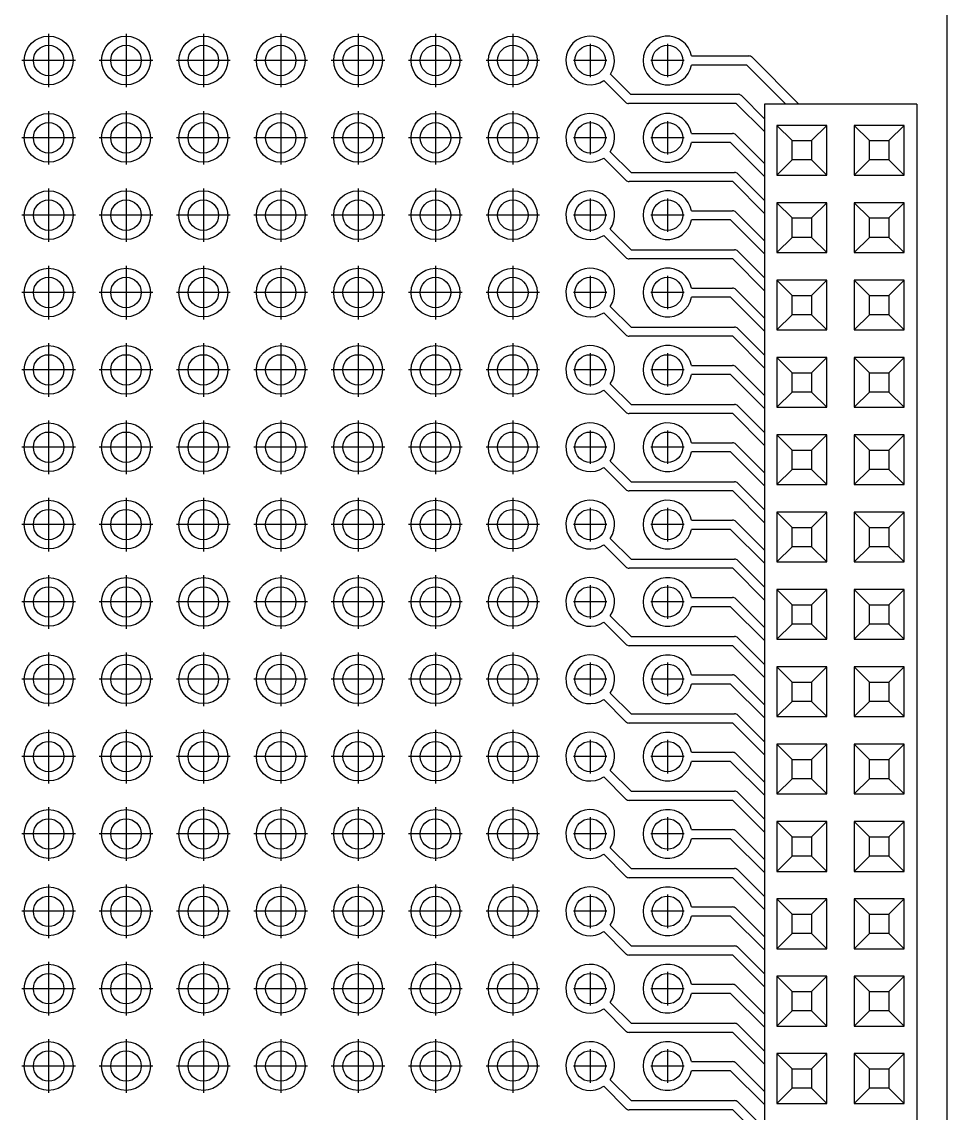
# Model space of a CAD drawing. Header units: millimetres. Extents: x -1068 to -853, y -1009 to -817.
# Drawn here: x -1000.88 to -970.5, y -925.07 to -889.23 of the extents above; entities that cross this region are included whole.
import ezdxf

# ---------------------------------------------------------------- set-up
doc = ezdxf.new("R2010")
doc.units = ezdxf.units.MM
doc.linetypes.add('DOT_CENTER', pattern=[14, 12, -1, 0, -1])
doc.layers.add('1', color=7, linetype='Continuous')

# ---------------------------------------------------------------- blocks, each defined once
blk = doc.blocks.new('PSTD_0_65X0_65_40-2_54__55', base_point=(-976.5, -943.235))
at = {"color": 7, "linetype": 'Continuous'}
for p, q in [((-971.5, -891.935), (-976.5, -891.935)), ((-976.5, -891.935), (-976.5, -943.235)), ((-971.5, -891.935), (-971.5, -943.235)), ((-976.087, -892.637), (-976.087, -894.272)), ((-975.587, -893.137), (-976.087, -892.637)), ((-974.452, -892.637), (-976.087, -892.637)), ((-974.452, -892.637), (-974.952, -893.137)), ((-974.452, -894.272), (-974.452, -892.637)), ((-973.548, -892.637), (-973.548, -894.272)), ((-971.913, -892.637), (-973.548, -892.637)), ((-973.048, -893.137), (-973.548, -892.637)), ((-971.913, -892.637), (-972.413, -893.137)), ((-971.913, -894.272), (-971.913, -892.637)), ((-975.587, -893.772), (-975.587, -893.137)), ((-975.587, -893.137), (-974.952, -893.137)), ((-974.952, -893.137), (-974.952, -893.772)), ((-973.048, -893.137), (-972.413, -893.137)), ((-973.048, -893.772), (-973.048, -893.137)), ((-972.413, -893.137), (-972.413, -893.772)), ((-976.087, -894.272), (-975.587, -893.772)), ((-974.952, -893.772), (-975.587, -893.772)), ((-974.452, -894.272), (-974.952, -893.772)), ((-973.548, -894.272), (-973.048, -893.772)), ((-972.413, -893.772), (-973.048, -893.772)), ((-971.913, -894.272), (-972.413, -893.772)), ((-976.087, -894.272), (-974.452, -894.272)), ((-973.548, -894.272), (-971.913, -894.272)), ((-975.587, -895.677), (-976.087, -895.177)), ((-974.452, -895.177), (-976.087, -895.177)), ((-976.087, -895.177), (-976.087, -896.812)), ((-974.452, -895.177), (-974.952, -895.677)), ((-974.452, -896.812), (-974.452, -895.177)), ((-971.913, -895.177), (-973.548, -895.177)), ((-973.548, -895.177), (-973.548, -896.812)), ((-973.048, -895.677), (-973.548, -895.177)), ((-971.913, -895.177), (-972.413, -895.677)), ((-971.913, -896.812), (-971.913, -895.177)), ((-975.587, -896.312), (-975.587, -895.677)), ((-975.587, -895.677), (-974.952, -895.677)), ((-974.952, -895.677), (-974.952, -896.312)), ((-973.048, -896.312), (-973.048, -895.677)), ((-973.048, -895.677), (-972.413, -895.677)), ((-972.413, -895.677), (-972.413, -896.312)), ((-976.087, -896.812), (-975.587, -896.312)), ((-974.952, -896.312), (-975.587, -896.312)), ((-974.452, -896.812), (-974.952, -896.312)), ((-973.548, -896.812), (-973.048, -896.312)), ((-972.413, -896.312), (-973.048, -896.312)), ((-971.913, -896.812), (-972.413, -896.312)), ((-976.087, -896.812), (-974.452, -896.812)), ((-973.548, -896.812), (-971.913, -896.812)), ((-976.087, -897.717), (-976.087, -899.352)), ((-975.587, -898.217), (-976.087, -897.717)), ((-974.452, -897.717), (-976.087, -897.717)), ((-974.452, -897.717), (-974.952, -898.217)), ((-974.452, -899.352), (-974.452, -897.717)), ((-971.913, -897.717), (-973.548, -897.717)), ((-973.548, -897.717), (-973.548, -899.352)), ((-973.048, -898.217), (-973.548, -897.717)), ((-971.913, -897.717), (-972.413, -898.217)), ((-971.913, -899.352), (-971.913, -897.717)), ((-975.587, -898.852), (-975.587, -898.217)), ((-975.587, -898.217), (-974.952, -898.217)), ((-974.952, -898.217), (-974.952, -898.852)), ((-973.048, -898.852), (-973.048, -898.217)), ((-973.048, -898.217), (-972.413, -898.217)), ((-972.413, -898.217), (-972.413, -898.852)), ((-976.087, -899.352), (-975.587, -898.852)), ((-974.952, -898.852), (-975.587, -898.852)), ((-974.452, -899.352), (-974.952, -898.852)), ((-973.548, -899.352), (-973.048, -898.852)), ((-972.413, -898.852), (-973.048, -898.852)), ((-971.913, -899.352), (-972.413, -898.852)), ((-976.087, -899.352), (-974.452, -899.352)), ((-973.548, -899.352), (-971.913, -899.352)), ((-974.452, -900.257), (-976.087, -900.257)), ((-975.587, -900.757), (-976.087, -900.257)), ((-976.087, -900.257), (-976.087, -901.892)), ((-974.452, -900.257), (-974.952, -900.757)), ((-974.452, -901.892), (-974.452, -900.257)), ((-971.913, -900.257), (-973.548, -900.257)), ((-973.548, -900.257), (-973.548, -901.892)), ((-973.048, -900.757), (-973.548, -900.257)), ((-971.913, -900.257), (-972.413, -900.757)), ((-971.913, -901.892), (-971.913, -900.257)), ((-975.587, -901.392), (-975.587, -900.757)), ((-975.587, -900.757), (-974.952, -900.757)), ((-974.952, -900.757), (-974.952, -901.392)), ((-973.048, -901.392), (-973.048, -900.757)), ((-973.048, -900.757), (-972.413, -900.757)), ((-972.413, -900.757), (-972.413, -901.392)), ((-976.087, -901.892), (-975.587, -901.392)), ((-974.952, -901.392), (-975.587, -901.392)), ((-974.452, -901.892), (-974.952, -901.392)), ((-973.548, -901.892), (-973.048, -901.392)), ((-972.413, -901.392), (-973.048, -901.392)), ((-971.913, -901.892), (-972.413, -901.392)), ((-976.087, -901.892), (-974.452, -901.892)), ((-973.548, -901.892), (-971.913, -901.892)), ((-974.452, -902.797), (-976.087, -902.797)), ((-975.587, -903.297), (-976.087, -902.797)), ((-976.087, -902.797), (-976.087, -904.432)), ((-974.452, -902.797), (-974.952, -903.297)), ((-974.452, -904.432), (-974.452, -902.797)), ((-971.913, -902.797), (-973.548, -902.797)), ((-973.548, -902.797), (-973.548, -904.432)), ((-973.048, -903.297), (-973.548, -902.797)), ((-971.913, -902.797), (-972.413, -903.297)), ((-971.913, -904.432), (-971.913, -902.797)), ((-975.587, -903.932), (-975.587, -903.297)), ((-975.587, -903.297), (-974.952, -903.297)), ((-974.952, -903.297), (-974.952, -903.932)), ((-973.048, -903.932), (-973.048, -903.297)), ((-973.048, -903.297), (-972.413, -903.297)), ((-972.413, -903.297), (-972.413, -903.932)), ((-976.087, -904.432), (-975.587, -903.932)), ((-974.952, -903.932), (-975.587, -903.932)), ((-974.452, -904.432), (-974.952, -903.932)), ((-973.548, -904.432), (-973.048, -903.932)), ((-972.413, -903.932), (-973.048, -903.932)), ((-971.913, -904.432), (-972.413, -903.932)), ((-976.087, -904.432), (-974.452, -904.432)), ((-973.548, -904.432), (-971.913, -904.432)), ((-974.452, -905.337), (-976.087, -905.337)), ((-975.587, -905.837), (-976.087, -905.337)), ((-976.087, -905.337), (-976.087, -906.972)), ((-974.452, -905.337), (-974.952, -905.837)), ((-974.452, -906.972), (-974.452, -905.337)), ((-971.913, -905.337), (-973.548, -905.337)), ((-973.548, -905.337), (-973.548, -906.972)), ((-973.048, -905.837), (-973.548, -905.337)), ((-971.913, -905.337), (-972.413, -905.837)), ((-971.913, -906.972), (-971.913, -905.337)), ((-975.587, -905.837), (-974.952, -905.837)), ((-975.587, -906.472), (-975.587, -905.837)), ((-974.952, -905.837), (-974.952, -906.472)), ((-973.048, -905.837), (-972.413, -905.837)), ((-973.048, -906.472), (-973.048, -905.837)), ((-972.413, -905.837), (-972.413, -906.472)), ((-976.087, -906.972), (-975.587, -906.472)), ((-974.952, -906.472), (-975.587, -906.472)), ((-974.452, -906.972), (-974.952, -906.472)), ((-973.548, -906.972), (-973.048, -906.472)), ((-972.413, -906.472), (-973.048, -906.472)), ((-971.913, -906.972), (-972.413, -906.472)), ((-976.087, -906.972), (-974.452, -906.972)), ((-973.548, -906.972), (-971.913, -906.972)), ((-976.087, -907.877), (-976.087, -909.512)), ((-975.587, -908.377), (-976.087, -907.877)), ((-974.452, -907.877), (-976.087, -907.877)), ((-974.452, -907.877), (-974.952, -908.377)), ((-974.452, -909.512), (-974.452, -907.877)), ((-971.913, -907.877), (-973.548, -907.877)), ((-973.548, -907.877), (-973.548, -909.512)), ((-973.048, -908.377), (-973.548, -907.877)), ((-971.913, -907.877), (-972.413, -908.377)), ((-971.913, -909.512), (-971.913, -907.877)), ((-975.587, -908.377), (-974.952, -908.377)), ((-975.587, -909.012), (-975.587, -908.377)), ((-974.952, -908.377), (-974.952, -909.012)), ((-973.048, -908.377), (-972.413, -908.377)), ((-973.048, -909.012), (-973.048, -908.377)), ((-972.413, -908.377), (-972.413, -909.012)), ((-976.087, -909.512), (-975.587, -909.012)), ((-974.952, -909.012), (-975.587, -909.012)), ((-974.452, -909.512), (-974.952, -909.012)), ((-973.548, -909.512), (-973.048, -909.012)), ((-972.413, -909.012), (-973.048, -909.012)), ((-971.913, -909.512), (-972.413, -909.012)), ((-976.087, -909.512), (-974.452, -909.512)), ((-973.548, -909.512), (-971.913, -909.512)), ((-976.087, -910.417), (-976.087, -912.052)), ((-975.587, -910.917), (-976.087, -910.417)), ((-974.452, -910.417), (-976.087, -910.417)), ((-974.452, -910.417), (-974.952, -910.917)), ((-974.452, -912.052), (-974.452, -910.417)), ((-971.913, -910.417), (-973.548, -910.417)), ((-973.548, -910.417), (-973.548, -912.052)), ((-973.048, -910.917), (-973.548, -910.417)), ((-971.913, -910.417), (-972.413, -910.917)), ((-971.913, -912.052), (-971.913, -910.417)), ((-975.587, -910.917), (-974.952, -910.917)), ((-975.587, -911.552), (-975.587, -910.917)), ((-974.952, -910.917), (-974.952, -911.552)), ((-973.048, -910.917), (-972.413, -910.917)), ((-973.048, -911.552), (-973.048, -910.917)), ((-972.413, -910.917), (-972.413, -911.552)), ((-976.087, -912.052), (-975.587, -911.552)), ((-974.952, -911.552), (-975.587, -911.552)), ((-974.452, -912.052), (-974.952, -911.552)), ((-973.548, -912.052), (-973.048, -911.552)), ((-972.413, -911.552), (-973.048, -911.552)), ((-971.913, -912.052), (-972.413, -911.552)), ((-976.087, -912.052), (-974.452, -912.052)), ((-973.548, -912.052), (-971.913, -912.052)), ((-976.087, -912.957), (-976.087, -914.592)), ((-975.587, -913.457), (-976.087, -912.957)), ((-974.452, -912.957), (-976.087, -912.957)), ((-974.452, -912.957), (-974.952, -913.457)), ((-974.452, -914.592), (-974.452, -912.957)), ((-971.913, -912.957), (-973.548, -912.957)), ((-973.548, -912.957), (-973.548, -914.592)), ((-973.048, -913.457), (-973.548, -912.957)), ((-971.913, -912.957), (-972.413, -913.457)), ((-971.913, -914.592), (-971.913, -912.957)), ((-975.587, -914.092), (-975.587, -913.457)), ((-975.587, -913.457), (-974.952, -913.457)), ((-974.952, -913.457), (-974.952, -914.092)), ((-973.048, -914.092), (-973.048, -913.457)), ((-973.048, -913.457), (-972.413, -913.457)), ((-972.413, -913.457), (-972.413, -914.092)), ((-976.087, -914.592), (-975.587, -914.092)), ((-974.952, -914.092), (-975.587, -914.092)), ((-974.452, -914.592), (-974.952, -914.092)), ((-973.548, -914.592), (-973.048, -914.092)), ((-972.413, -914.092), (-973.048, -914.092)), ((-971.913, -914.592), (-972.413, -914.092)), ((-976.087, -914.592), (-974.452, -914.592)), ((-973.548, -914.592), (-971.913, -914.592)), ((-975.587, -915.997), (-976.087, -915.497)), ((-976.087, -915.497), (-976.087, -917.132)), ((-974.452, -915.497), (-976.087, -915.497)), ((-974.452, -915.497), (-974.952, -915.997)), ((-974.452, -917.132), (-974.452, -915.497)), ((-971.913, -915.497), (-973.548, -915.497)), ((-973.548, -915.497), (-973.548, -917.132)), ((-973.048, -915.997), (-973.548, -915.497)), ((-971.913, -915.497), (-972.413, -915.997)), ((-971.913, -917.132), (-971.913, -915.497)), ((-975.587, -916.632), (-975.587, -915.997)), ((-975.587, -915.997), (-974.952, -915.997)), ((-974.952, -915.997), (-974.952, -916.632)), ((-973.048, -916.632), (-973.048, -915.997)), ((-973.048, -915.997), (-972.413, -915.997)), ((-972.413, -915.997), (-972.413, -916.632)), ((-976.087, -917.132), (-975.587, -916.632)), ((-974.952, -916.632), (-975.587, -916.632)), ((-974.452, -917.132), (-974.952, -916.632)), ((-973.548, -917.132), (-973.048, -916.632)), ((-972.413, -916.632), (-973.048, -916.632)), ((-971.913, -917.132), (-972.413, -916.632)), ((-976.087, -917.132), (-974.452, -917.132)), ((-973.548, -917.132), (-971.913, -917.132)), ((-974.452, -918.037), (-976.087, -918.037)), ((-975.587, -918.537), (-976.087, -918.037)), ((-976.087, -918.037), (-976.087, -919.672)), ((-974.452, -918.037), (-974.952, -918.537)), ((-974.452, -919.672), (-974.452, -918.037)), ((-971.913, -918.037), (-973.548, -918.037)), ((-973.548, -918.037), (-973.548, -919.672)), ((-973.048, -918.537), (-973.548, -918.037)), ((-971.913, -918.037), (-972.413, -918.537)), ((-971.913, -919.672), (-971.913, -918.037)), ((-975.587, -919.172), (-975.587, -918.537)), ((-975.587, -918.537), (-974.952, -918.537)), ((-974.952, -918.537), (-974.952, -919.172)), ((-973.048, -919.172), (-973.048, -918.537)), ((-973.048, -918.537), (-972.413, -918.537)), ((-972.413, -918.537), (-972.413, -919.172)), ((-976.087, -919.672), (-975.587, -919.172)), ((-974.952, -919.172), (-975.587, -919.172)), ((-974.452, -919.672), (-974.952, -919.172)), ((-973.548, -919.672), (-973.048, -919.172)), ((-972.413, -919.172), (-973.048, -919.172)), ((-971.913, -919.672), (-972.413, -919.172)), ((-976.087, -919.672), (-974.452, -919.672)), ((-973.548, -919.672), (-971.913, -919.672)), ((-976.087, -920.577), (-976.087, -922.212)), ((-974.452, -920.577), (-976.087, -920.577)), ((-975.587, -921.077), (-976.087, -920.577)), ((-974.452, -920.577), (-974.952, -921.077)), ((-974.452, -922.212), (-974.452, -920.577)), ((-971.913, -920.577), (-973.548, -920.577)), ((-973.548, -920.577), (-973.548, -922.212)), ((-973.048, -921.077), (-973.548, -920.577)), ((-971.913, -920.577), (-972.413, -921.077)), ((-971.913, -922.212), (-971.913, -920.577)), ((-975.587, -921.712), (-975.587, -921.077)), ((-975.587, -921.077), (-974.952, -921.077)), ((-974.952, -921.077), (-974.952, -921.712)), ((-973.048, -921.712), (-973.048, -921.077)), ((-973.048, -921.077), (-972.413, -921.077)), ((-972.413, -921.077), (-972.413, -921.712)), ((-976.087, -922.212), (-975.587, -921.712)), ((-974.952, -921.712), (-975.587, -921.712)), ((-974.452, -922.212), (-974.952, -921.712)), ((-973.548, -922.212), (-973.048, -921.712)), ((-972.413, -921.712), (-973.048, -921.712)), ((-971.913, -922.212), (-972.413, -921.712)), ((-976.087, -922.212), (-974.452, -922.212)), ((-973.548, -922.212), (-971.913, -922.212)), ((-975.587, -923.617), (-976.087, -923.117)), ((-976.087, -923.117), (-976.087, -924.752)), ((-974.452, -923.117), (-976.087, -923.117)), ((-974.452, -923.117), (-974.952, -923.617)), ((-974.452, -924.752), (-974.452, -923.117)), ((-973.548, -923.117), (-973.548, -924.752)), ((-973.048, -923.617), (-973.548, -923.117)), ((-971.913, -923.117), (-973.548, -923.117)), ((-971.913, -923.117), (-972.413, -923.617)), ((-971.913, -924.752), (-971.913, -923.117)), ((-975.587, -923.617), (-974.952, -923.617)), ((-975.587, -924.252), (-975.587, -923.617)), ((-974.952, -923.617), (-974.952, -924.252)), ((-973.048, -924.252), (-973.048, -923.617)), ((-973.048, -923.617), (-972.413, -923.617)), ((-972.413, -923.617), (-972.413, -924.252)), ((-976.087, -924.752), (-975.587, -924.252)), ((-974.952, -924.252), (-975.587, -924.252)), ((-974.452, -924.752), (-974.952, -924.252)), ((-973.548, -924.752), (-973.048, -924.252)), ((-972.413, -924.252), (-973.048, -924.252)), ((-971.913, -924.752), (-972.413, -924.252)), ((-976.087, -924.752), (-974.452, -924.752)), ((-973.548, -924.752), (-971.913, -924.752))]:
    blk.add_line(p, q, dxfattribs=at)
blk = doc.blocks.new('RPI_BC_INT_PCB_00910062__56', base_point=(-1029.5, -950.085))
at = {"color": 7, "linetype": 'Continuous'}
for p, q in [((-970.5, -950.085), (-970.5, -865.085)), ((-978.894, -890.355), (-977.012, -890.355)), ((-976.906, -890.399), (-975.37, -891.935)), ((-977.074, -890.655), (-978.894, -890.655)), ((-975.794, -891.935), (-977.074, -890.655)), ((-981.066, -891.871), (-981.77, -891.167)), ((-981.558, -890.955), (-980.898, -891.615)), ((-980.898, -891.615), (-977.363, -891.615)), ((-977.425, -891.915), (-980.96, -891.915)), ((-976.5, -892.84), (-977.425, -891.915)), ((-977.257, -891.659), (-976.5, -892.416)), ((-978.893, -892.901), (-977.547, -892.901)), ((-977.441, -892.945), (-976.5, -893.886)), ((-977.609, -893.201), (-978.895, -893.201)), ((-976.5, -894.311), (-977.609, -893.201)), ((-981.048, -894.437), (-981.776, -893.71)), ((-981.562, -893.5), (-980.88, -894.181)), ((-977.542, -894.481), (-980.942, -894.481)), ((-980.88, -894.181), (-977.48, -894.181)), ((-976.5, -895.524), (-977.542, -894.481)), ((-977.374, -894.225), (-976.5, -895.099)), ((-978.893, -895.441), (-977.547, -895.441)), ((-977.441, -895.485), (-976.5, -896.426)), ((-977.609, -895.741), (-978.895, -895.741)), ((-976.5, -896.851), (-977.609, -895.741)), ((-981.048, -896.977), (-981.776, -896.25)), ((-981.562, -896.04), (-980.88, -896.721)), ((-977.542, -897.021), (-980.942, -897.021)), ((-980.88, -896.721), (-977.48, -896.721)), ((-976.5, -898.064), (-977.542, -897.021)), ((-977.374, -896.765), (-976.5, -897.639)), ((-978.893, -897.981), (-977.547, -897.981)), ((-977.441, -898.025), (-976.5, -898.966)), ((-977.609, -898.281), (-978.895, -898.281)), ((-976.5, -899.391), (-977.609, -898.281)), ((-981.048, -899.517), (-981.776, -898.79)), ((-981.562, -898.58), (-980.88, -899.261)), ((-980.88, -899.261), (-977.48, -899.261)), ((-977.374, -899.305), (-976.5, -900.179)), ((-977.542, -899.561), (-980.942, -899.561)), ((-976.5, -900.604), (-977.542, -899.561)), ((-978.893, -900.521), (-977.547, -900.521)), ((-977.441, -900.565), (-976.5, -901.506)), ((-977.609, -900.821), (-978.895, -900.821)), ((-976.5, -901.931), (-977.609, -900.821)), ((-981.048, -902.057), (-981.776, -901.33)), ((-981.562, -901.12), (-980.88, -901.801)), ((-980.88, -901.801), (-977.48, -901.801)), ((-977.374, -901.845), (-976.5, -902.719)), ((-977.542, -902.101), (-980.942, -902.101)), ((-976.5, -903.144), (-977.542, -902.101)), ((-978.893, -903.061), (-977.547, -903.061)), ((-977.441, -903.105), (-976.5, -904.046)), ((-977.609, -903.361), (-978.895, -903.361)), ((-976.5, -904.471), (-977.609, -903.361)), ((-981.562, -903.66), (-980.88, -904.341)), ((-981.048, -904.597), (-981.776, -903.87)), ((-980.88, -904.341), (-977.48, -904.341)), ((-977.374, -904.385), (-976.5, -905.259)), ((-977.542, -904.641), (-980.942, -904.641)), ((-976.5, -905.684), (-977.542, -904.641)), ((-978.893, -905.601), (-977.547, -905.601)), ((-977.609, -905.901), (-978.895, -905.901)), ((-976.5, -907.011), (-977.609, -905.901)), ((-977.441, -905.645), (-976.5, -906.586)), ((-981.562, -906.2), (-980.88, -906.881)), ((-981.048, -907.137), (-981.776, -906.41)), ((-980.88, -906.881), (-977.48, -906.881)), ((-977.374, -906.925), (-976.5, -907.799)), ((-977.542, -907.181), (-980.942, -907.181)), ((-976.5, -908.224), (-977.542, -907.181)), ((-977.609, -908.441), (-978.895, -908.441)), ((-978.893, -908.141), (-977.547, -908.141)), ((-976.5, -909.551), (-977.609, -908.441)), ((-977.441, -908.185), (-976.5, -909.126)), ((-981.562, -908.74), (-980.88, -909.421)), ((-981.048, -909.677), (-981.776, -908.95)), ((-980.88, -909.421), (-977.48, -909.421)), ((-977.374, -909.465), (-976.5, -910.339)), ((-977.542, -909.721), (-980.942, -909.721)), ((-976.5, -910.764), (-977.542, -909.721)), ((-977.609, -910.981), (-978.895, -910.981)), ((-978.893, -910.681), (-977.547, -910.681)), ((-976.5, -912.091), (-977.609, -910.981)), ((-977.441, -910.725), (-976.5, -911.666)), ((-981.562, -911.28), (-980.88, -911.961)), ((-981.048, -912.217), (-981.776, -911.49)), ((-980.88, -911.961), (-977.48, -911.961)), ((-977.374, -912.005), (-976.5, -912.879)), ((-977.542, -912.261), (-980.942, -912.261)), ((-976.5, -913.304), (-977.542, -912.261)), ((-978.893, -913.221), (-977.547, -913.221)), ((-977.441, -913.265), (-976.5, -914.206)), ((-981.562, -913.82), (-980.88, -914.501)), ((-977.609, -913.521), (-978.895, -913.521)), ((-976.5, -914.631), (-977.609, -913.521)), ((-981.048, -914.757), (-981.776, -914.03)), ((-980.88, -914.501), (-977.48, -914.501)), ((-977.374, -914.545), (-976.5, -915.419)), ((-977.542, -914.801), (-980.942, -914.801)), ((-976.5, -915.844), (-977.542, -914.801)), ((-978.893, -915.761), (-977.547, -915.761)), ((-977.441, -915.805), (-976.5, -916.746)), ((-981.562, -916.36), (-980.88, -917.041)), ((-977.609, -916.061), (-978.895, -916.061)), ((-976.5, -917.171), (-977.609, -916.061)), ((-981.048, -917.297), (-981.776, -916.57)), ((-980.88, -917.041), (-977.48, -917.041)), ((-977.374, -917.085), (-976.5, -917.959)), ((-977.542, -917.341), (-980.942, -917.341)), ((-976.5, -918.384), (-977.542, -917.341)), ((-978.893, -918.301), (-977.547, -918.301)), ((-977.441, -918.345), (-976.5, -919.286)), ((-977.609, -918.601), (-978.895, -918.601)), ((-976.5, -919.711), (-977.609, -918.601)), ((-981.048, -919.837), (-981.776, -919.11)), ((-981.562, -918.9), (-980.88, -919.581)), ((-980.88, -919.581), (-977.48, -919.581)), ((-977.542, -919.881), (-980.942, -919.881)), ((-976.5, -920.924), (-977.542, -919.881)), ((-977.374, -919.625), (-976.5, -920.499)), ((-978.893, -920.841), (-977.547, -920.841)), ((-977.441, -920.885), (-976.5, -921.826)), ((-977.609, -921.141), (-978.895, -921.141)), ((-976.5, -922.251), (-977.609, -921.141)), ((-981.048, -922.377), (-981.776, -921.65)), ((-981.562, -921.44), (-980.88, -922.121)), ((-977.542, -922.421), (-980.942, -922.421)), ((-980.88, -922.121), (-977.48, -922.121)), ((-976.5, -923.464), (-977.542, -922.421)), ((-977.374, -922.165), (-976.5, -923.039)), ((-978.893, -923.381), (-977.547, -923.381)), ((-977.441, -923.425), (-976.5, -924.366)), ((-977.609, -923.681), (-978.895, -923.681)), ((-976.5, -924.791), (-977.609, -923.681)), ((-981.048, -924.917), (-981.776, -924.19)), ((-981.562, -923.98), (-980.88, -924.661)), ((-977.542, -924.961), (-980.942, -924.961)), ((-980.88, -924.661), (-977.48, -924.661)), ((-976.5, -926.004), (-977.542, -924.961)), ((-977.374, -924.705), (-976.5, -925.579))]:
    blk.add_line(p, q, dxfattribs=at)
for centre, radius in [((-1000, -890.505), 0.8), ((-997.46, -890.505), 0.8), ((-994.92, -890.505), 0.8), ((-992.38, -890.505), 0.8), ((-989.84, -890.505), 0.8), ((-987.3, -890.505), 0.8), ((-984.76, -890.505), 0.8), ((-1000, -890.505), 0.5), ((-997.46, -890.505), 0.5), ((-994.92, -890.505), 0.5), ((-992.38, -890.505), 0.5), ((-989.84, -890.505), 0.5), ((-987.3, -890.505), 0.5), ((-984.76, -890.505), 0.5), ((-982.22, -890.505), 0.5), ((-979.68, -890.505), 0.5), ((-1000, -893.045), 0.8), ((-997.46, -893.045), 0.8), ((-994.92, -893.045), 0.8), ((-992.38, -893.045), 0.8), ((-989.84, -893.045), 0.8), ((-987.3, -893.045), 0.8), ((-984.76, -893.045), 0.8), ((-1000, -893.045), 0.5), ((-997.46, -893.045), 0.5), ((-994.92, -893.045), 0.5), ((-992.38, -893.045), 0.5), ((-989.84, -893.045), 0.5), ((-987.3, -893.045), 0.5), ((-984.76, -893.045), 0.5), ((-982.22, -893.045), 0.5), ((-979.68, -893.045), 0.5), ((-1000, -895.585), 0.8), ((-997.46, -895.585), 0.8), ((-994.92, -895.585), 0.8), ((-992.38, -895.585), 0.8), ((-989.84, -895.585), 0.8), ((-987.3, -895.585), 0.8), ((-984.76, -895.585), 0.8), ((-1000, -895.585), 0.5), ((-997.46, -895.585), 0.5), ((-994.92, -895.585), 0.5), ((-992.38, -895.585), 0.5), ((-989.84, -895.585), 0.5), ((-987.3, -895.585), 0.5), ((-984.76, -895.585), 0.5), ((-982.22, -895.585), 0.5), ((-979.68, -895.585), 0.5), ((-1000, -898.125), 0.8), ((-997.46, -898.125), 0.8), ((-994.92, -898.125), 0.8), ((-992.38, -898.125), 0.8), ((-989.84, -898.125), 0.8), ((-987.3, -898.125), 0.8), ((-984.76, -898.125), 0.8), ((-1000, -898.125), 0.5), ((-997.46, -898.125), 0.5), ((-994.92, -898.125), 0.5), ((-992.38, -898.125), 0.5), ((-989.84, -898.125), 0.5), ((-987.3, -898.125), 0.5), ((-984.76, -898.125), 0.5), ((-982.22, -898.125), 0.5), ((-979.68, -898.125), 0.5), ((-1000, -900.665), 0.8), ((-997.46, -900.665), 0.8), ((-994.92, -900.665), 0.8), ((-992.38, -900.665), 0.8), ((-989.84, -900.665), 0.8), ((-987.3, -900.665), 0.8), ((-984.76, -900.665), 0.8), ((-1000, -900.665), 0.5), ((-997.46, -900.665), 0.5), ((-994.92, -900.665), 0.5), ((-992.38, -900.665), 0.5), ((-989.84, -900.665), 0.5), ((-987.3, -900.665), 0.5), ((-984.76, -900.665), 0.5), ((-982.22, -900.665), 0.5), ((-979.68, -900.665), 0.5), ((-1000, -903.205), 0.8), ((-997.46, -903.205), 0.8), ((-994.92, -903.205), 0.8), ((-992.38, -903.205), 0.8), ((-989.84, -903.205), 0.8), ((-987.3, -903.205), 0.8), ((-984.76, -903.205), 0.8), ((-1000, -903.205), 0.5), ((-997.46, -903.205), 0.5), ((-994.92, -903.205), 0.5), ((-992.38, -903.205), 0.5), ((-989.84, -903.205), 0.5), ((-987.3, -903.205), 0.5), ((-984.76, -903.205), 0.5), ((-982.22, -903.205), 0.5), ((-979.68, -903.205), 0.5), ((-1000, -905.745), 0.8), ((-1000, -905.745), 0.5), ((-997.46, -905.745), 0.8), ((-997.46, -905.745), 0.5), ((-994.92, -905.745), 0.8), ((-994.92, -905.745), 0.5), ((-992.38, -905.745), 0.8), ((-992.38, -905.745), 0.5), ((-989.84, -905.745), 0.8), ((-989.84, -905.745), 0.5), ((-987.3, -905.745), 0.8), ((-987.3, -905.745), 0.5), ((-984.76, -905.745), 0.8), ((-984.76, -905.745), 0.5), ((-982.22, -905.745), 0.5), ((-979.68, -905.745), 0.5), ((-1000, -908.285), 0.8), ((-997.46, -908.285), 0.8), ((-994.92, -908.285), 0.8), ((-992.38, -908.285), 0.8), ((-989.84, -908.285), 0.8), ((-987.3, -908.285), 0.8), ((-984.76, -908.285), 0.8), ((-1000, -908.285), 0.5), ((-997.46, -908.285), 0.5), ((-994.92, -908.285), 0.5), ((-992.38, -908.285), 0.5), ((-989.84, -908.285), 0.5), ((-987.3, -908.285), 0.5), ((-984.76, -908.285), 0.5), ((-982.22, -908.285), 0.5), ((-979.68, -908.285), 0.5), ((-1000, -910.825), 0.8), ((-997.46, -910.825), 0.8), ((-994.92, -910.825), 0.8), ((-992.38, -910.825), 0.8), ((-989.84, -910.825), 0.8), ((-987.3, -910.825), 0.8), ((-984.76, -910.825), 0.8), ((-1000, -910.825), 0.5), ((-997.46, -910.825), 0.5), ((-994.92, -910.825), 0.5), ((-992.38, -910.825), 0.5), ((-989.84, -910.825), 0.5), ((-987.3, -910.825), 0.5), ((-984.76, -910.825), 0.5), ((-982.22, -910.825), 0.5), ((-979.68, -910.825), 0.5), ((-1000, -913.365), 0.8), ((-997.46, -913.365), 0.8), ((-994.92, -913.365), 0.8), ((-992.38, -913.365), 0.8), ((-989.84, -913.365), 0.8), ((-987.3, -913.365), 0.8), ((-984.76, -913.365), 0.8), ((-1000, -913.365), 0.5), ((-997.46, -913.365), 0.5), ((-994.92, -913.365), 0.5), ((-992.38, -913.365), 0.5), ((-989.84, -913.365), 0.5), ((-987.3, -913.365), 0.5), ((-984.76, -913.365), 0.5), ((-982.22, -913.365), 0.5), ((-979.68, -913.365), 0.5), ((-1000, -915.905), 0.8), ((-997.46, -915.905), 0.8), ((-994.92, -915.905), 0.8), ((-992.38, -915.905), 0.8), ((-989.84, -915.905), 0.8), ((-987.3, -915.905), 0.8), ((-984.76, -915.905), 0.8), ((-1000, -915.905), 0.5), ((-997.46, -915.905), 0.5), ((-994.92, -915.905), 0.5), ((-992.38, -915.905), 0.5), ((-989.84, -915.905), 0.5), ((-987.3, -915.905), 0.5), ((-984.76, -915.905), 0.5), ((-982.22, -915.905), 0.5), ((-979.68, -915.905), 0.5), ((-1000, -918.445), 0.8), ((-997.46, -918.445), 0.8), ((-994.92, -918.445), 0.8), ((-992.38, -918.445), 0.8), ((-989.84, -918.445), 0.8), ((-987.3, -918.445), 0.8), ((-984.76, -918.445), 0.8), ((-1000, -918.445), 0.5), ((-997.46, -918.445), 0.5), ((-994.92, -918.445), 0.5), ((-992.38, -918.445), 0.5), ((-989.84, -918.445), 0.5), ((-987.3, -918.445), 0.5), ((-984.76, -918.445), 0.5), ((-982.22, -918.445), 0.5), ((-979.68, -918.445), 0.5), ((-1000, -920.985), 0.8), ((-997.46, -920.985), 0.8), ((-994.92, -920.985), 0.8), ((-992.38, -920.985), 0.8), ((-989.84, -920.985), 0.8), ((-987.3, -920.985), 0.8), ((-984.76, -920.985), 0.8), ((-1000, -920.985), 0.5), ((-997.46, -920.985), 0.5), ((-994.92, -920.985), 0.5), ((-992.38, -920.985), 0.5), ((-989.84, -920.985), 0.5), ((-987.3, -920.985), 0.5), ((-984.76, -920.985), 0.5), ((-982.22, -920.985), 0.5), ((-979.68, -920.985), 0.5), ((-1000, -923.525), 0.8), ((-997.46, -923.525), 0.8), ((-994.92, -923.525), 0.8), ((-992.38, -923.525), 0.8), ((-989.84, -923.525), 0.8), ((-987.3, -923.525), 0.8), ((-984.76, -923.525), 0.8), ((-1000, -923.525), 0.5), ((-997.46, -923.525), 0.5), ((-994.92, -923.525), 0.5), ((-992.38, -923.525), 0.5), ((-989.84, -923.525), 0.5), ((-987.3, -923.525), 0.5), ((-984.76, -923.525), 0.5), ((-982.22, -923.525), 0.5), ((-979.68, -923.525), 0.5)]:
    blk.add_circle(centre, radius, dxfattribs=at)
for centre, radius, start, end in [((-982.22, -890.505), 0.8, 325.808, 304.1932), ((-979.68, -890.505), 0.8, 10.8078, 349.194), ((-977.012, -890.505), 0.15, 44.9967, 89.9975), ((-977.363, -891.765), 0.15, 44.9967, 89.9975), ((-980.96, -891.765), 0.15, 224.9967, 269.9975), ((-982.22, -893.045), 0.8, 325.3717, 303.7517), ((-979.68, -893.045), 0.8, 10.3678, 348.7481), ((-977.547, -893.051), 0.15, 44.9967, 89.9975), ((-980.942, -894.331), 0.15, 224.9967, 269.9975), ((-977.48, -894.331), 0.15, 45.0085, 90.0093), ((-982.22, -895.585), 0.8, 325.3717, 303.7517), ((-979.68, -895.585), 0.8, 10.3678, 348.7481), ((-977.547, -895.591), 0.15, 44.9967, 89.9975), ((-980.942, -896.871), 0.15, 224.9967, 269.9975), ((-977.48, -896.871), 0.15, 45.0085, 90.0093), ((-982.22, -898.125), 0.8, 325.3717, 303.7517), ((-979.68, -898.125), 0.8, 10.3678, 348.7481), ((-977.547, -898.131), 0.15, 44.9967, 89.9975), ((-980.942, -899.411), 0.15, 224.9967, 269.9975), ((-977.48, -899.411), 0.15, 45.0085, 90.0093), ((-982.22, -900.665), 0.8, 325.3717, 303.7517), ((-979.68, -900.665), 0.8, 10.3678, 348.7481), ((-977.547, -900.671), 0.15, 44.9967, 89.9975), ((-977.48, -901.951), 0.15, 45.0085, 90.0093), ((-982.22, -903.205), 0.8, 325.3717, 303.7517), ((-980.942, -901.951), 0.15, 224.9967, 269.9975), ((-979.68, -903.205), 0.8, 10.3678, 348.7481), ((-977.547, -903.211), 0.15, 44.9967, 89.9975), ((-977.48, -904.491), 0.15, 45.0085, 90.0093), ((-980.942, -904.491), 0.15, 224.9967, 269.9975), ((-982.22, -905.745), 0.8, 325.3717, 303.7517), ((-979.68, -905.745), 0.8, 10.3678, 348.7481), ((-977.547, -905.751), 0.15, 44.9967, 89.9975), ((-977.48, -907.031), 0.15, 45.0085, 90.0093), ((-980.942, -907.031), 0.15, 224.9967, 269.9975), ((-982.22, -908.285), 0.8, 325.3717, 303.7517), ((-979.68, -908.285), 0.8, 10.3678, 348.7481), ((-977.547, -908.291), 0.15, 44.9967, 89.9975), ((-977.48, -909.571), 0.15, 45.0085, 90.0093), ((-980.942, -909.571), 0.15, 224.9967, 269.9975), ((-982.22, -910.825), 0.8, 325.3717, 303.7517), ((-979.68, -910.825), 0.8, 10.3678, 348.7481), ((-977.547, -910.831), 0.15, 44.9967, 89.9975), ((-977.48, -912.111), 0.15, 45.0085, 90.0093), ((-980.942, -912.111), 0.15, 224.9967, 269.9975), ((-982.22, -913.365), 0.8, 325.3717, 303.7517), ((-979.68, -913.365), 0.8, 10.3678, 348.7481), ((-977.547, -913.371), 0.15, 44.9967, 89.9975), ((-977.48, -914.651), 0.15, 45.0085, 90.0093), ((-980.942, -914.651), 0.15, 224.9967, 269.9975), ((-982.22, -915.905), 0.8, 325.3717, 303.7517), ((-979.68, -915.905), 0.8, 10.3678, 348.7481), ((-977.547, -915.911), 0.15, 44.9967, 89.9975), ((-977.48, -917.191), 0.15, 45.0085, 90.0093), ((-980.942, -917.191), 0.15, 224.9967, 269.9975), ((-982.22, -918.445), 0.8, 325.3717, 303.7517), ((-979.68, -918.445), 0.8, 10.3678, 348.7481), ((-977.547, -918.451), 0.15, 44.9967, 89.9975), ((-977.48, -919.731), 0.15, 45.0085, 90.0093), ((-980.942, -919.731), 0.15, 224.9967, 269.9975), ((-982.22, -920.985), 0.8, 325.3717, 303.7517), ((-979.68, -920.985), 0.8, 10.3678, 348.7481), ((-977.547, -920.991), 0.15, 44.9967, 89.9975), ((-980.942, -922.271), 0.15, 224.9967, 269.9975), ((-977.48, -922.271), 0.15, 45.0085, 90.0093), ((-982.22, -923.525), 0.8, 325.3717, 303.7517), ((-979.68, -923.525), 0.8, 10.3678, 348.7481), ((-977.547, -923.531), 0.15, 44.9967, 89.9975), ((-980.942, -924.811), 0.15, 224.9967, 269.9975), ((-977.48, -924.811), 0.15, 45.0085, 90.0093)]:
    blk.add_arc(centre, radius, start, end, dxfattribs=at)
at = {"layer": '1', "color": 2, "linetype": 'DOT_CENTER'}
for p, q in [((-1000, -889.625), (-1000, -891.385)), ((-997.46, -889.625), (-997.46, -891.385)), ((-994.92, -889.625), (-994.92, -891.385)), ((-992.38, -889.625), (-992.38, -891.385)), ((-989.84, -889.625), (-989.84, -891.385)), ((-987.3, -889.625), (-987.3, -891.385)), ((-984.76, -889.625), (-984.76, -891.385)), ((-982.22, -889.955), (-982.22, -891.055)), ((-979.68, -889.955), (-979.68, -891.055)), ((-999.12, -890.505), (-1000.88, -890.505)), ((-996.58, -890.505), (-998.34, -890.505)), ((-994.04, -890.505), (-995.8, -890.505)), ((-991.5, -890.505), (-993.26, -890.505)), ((-988.96, -890.505), (-990.72, -890.505)), ((-986.42, -890.505), (-988.18, -890.505)), ((-983.88, -890.505), (-985.64, -890.505)), ((-981.67, -890.505), (-982.77, -890.505)), ((-979.13, -890.505), (-980.23, -890.505)), ((-1000, -892.165), (-1000, -893.925)), ((-997.46, -892.165), (-997.46, -893.925)), ((-994.92, -892.165), (-994.92, -893.925)), ((-992.38, -892.165), (-992.38, -893.925)), ((-989.84, -892.165), (-989.84, -893.925)), ((-987.3, -892.165), (-987.3, -893.925)), ((-984.76, -892.165), (-984.76, -893.925)), ((-982.22, -892.495), (-982.22, -893.595)), ((-979.68, -892.495), (-979.68, -893.595)), ((-999.12, -893.045), (-1000.88, -893.045)), ((-996.58, -893.045), (-998.34, -893.045)), ((-994.04, -893.045), (-995.8, -893.045)), ((-991.5, -893.045), (-993.26, -893.045)), ((-988.96, -893.045), (-990.72, -893.045)), ((-986.42, -893.045), (-988.18, -893.045)), ((-983.88, -893.045), (-985.64, -893.045)), ((-981.67, -893.045), (-982.77, -893.045)), ((-979.13, -893.045), (-980.23, -893.045)), ((-1000, -894.705), (-1000, -896.465)), ((-997.46, -894.705), (-997.46, -896.465)), ((-994.92, -894.705), (-994.92, -896.465)), ((-992.38, -894.705), (-992.38, -896.465)), ((-989.84, -894.705), (-989.84, -896.465)), ((-987.3, -894.705), (-987.3, -896.465)), ((-984.76, -894.705), (-984.76, -896.465)), ((-982.22, -895.035), (-982.22, -896.135)), ((-979.68, -895.035), (-979.68, -896.135)), ((-999.12, -895.585), (-1000.88, -895.585)), ((-996.58, -895.585), (-998.34, -895.585)), ((-994.04, -895.585), (-995.8, -895.585)), ((-991.5, -895.585), (-993.26, -895.585)), ((-988.96, -895.585), (-990.72, -895.585)), ((-986.42, -895.585), (-988.18, -895.585)), ((-983.88, -895.585), (-985.64, -895.585)), ((-981.67, -895.585), (-982.77, -895.585)), ((-979.13, -895.585), (-980.23, -895.585)), ((-1000, -897.245), (-1000, -899.005)), ((-997.46, -897.245), (-997.46, -899.005)), ((-994.92, -897.245), (-994.92, -899.005)), ((-992.38, -897.245), (-992.38, -899.005)), ((-989.84, -897.245), (-989.84, -899.005)), ((-987.3, -897.245), (-987.3, -899.005)), ((-984.76, -897.245), (-984.76, -899.005)), ((-982.22, -897.575), (-982.22, -898.675)), ((-979.68, -897.575), (-979.68, -898.675)), ((-999.12, -898.125), (-1000.88, -898.125)), ((-996.58, -898.125), (-998.34, -898.125)), ((-994.04, -898.125), (-995.8, -898.125)), ((-991.5, -898.125), (-993.26, -898.125)), ((-988.96, -898.125), (-990.72, -898.125)), ((-986.42, -898.125), (-988.18, -898.125)), ((-983.88, -898.125), (-985.64, -898.125)), ((-981.67, -898.125), (-982.77, -898.125)), ((-979.13, -898.125), (-980.23, -898.125)), ((-1000, -899.785), (-1000, -901.545)), ((-997.46, -899.785), (-997.46, -901.545)), ((-994.92, -899.785), (-994.92, -901.545)), ((-992.38, -899.785), (-992.38, -901.545)), ((-989.84, -899.785), (-989.84, -901.545)), ((-987.3, -899.785), (-987.3, -901.545)), ((-984.76, -899.785), (-984.76, -901.545)), ((-982.22, -900.115), (-982.22, -901.215)), ((-979.68, -900.115), (-979.68, -901.215)), ((-999.12, -900.665), (-1000.88, -900.665)), ((-996.58, -900.665), (-998.34, -900.665)), ((-994.04, -900.665), (-995.8, -900.665)), ((-991.5, -900.665), (-993.26, -900.665)), ((-988.96, -900.665), (-990.72, -900.665)), ((-986.42, -900.665), (-988.18, -900.665)), ((-983.88, -900.665), (-985.64, -900.665)), ((-981.67, -900.665), (-982.77, -900.665)), ((-979.13, -900.665), (-980.23, -900.665)), ((-1000, -902.325), (-1000, -904.085)), ((-997.46, -902.325), (-997.46, -904.085)), ((-994.92, -902.325), (-994.92, -904.085)), ((-992.38, -902.325), (-992.38, -904.085)), ((-989.84, -902.325), (-989.84, -904.085)), ((-987.3, -902.325), (-987.3, -904.085)), ((-984.76, -902.325), (-984.76, -904.085)), ((-982.22, -902.655), (-982.22, -903.755)), ((-979.68, -902.655), (-979.68, -903.755)), ((-999.12, -903.205), (-1000.88, -903.205)), ((-996.58, -903.205), (-998.34, -903.205)), ((-994.04, -903.205), (-995.8, -903.205)), ((-991.5, -903.205), (-993.26, -903.205)), ((-988.96, -903.205), (-990.72, -903.205)), ((-986.42, -903.205), (-988.18, -903.205)), ((-983.88, -903.205), (-985.64, -903.205)), ((-981.67, -903.205), (-982.77, -903.205)), ((-979.13, -903.205), (-980.23, -903.205)), ((-1000, -904.865), (-1000, -906.625)), ((-997.46, -904.865), (-997.46, -906.625)), ((-994.92, -904.865), (-994.92, -906.625)), ((-992.38, -904.865), (-992.38, -906.625)), ((-989.84, -904.865), (-989.84, -906.625)), ((-987.3, -904.865), (-987.3, -906.625)), ((-984.76, -904.865), (-984.76, -906.625)), ((-982.22, -905.195), (-982.22, -906.295)), ((-979.68, -905.195), (-979.68, -906.295)), ((-999.12, -905.745), (-1000.88, -905.745)), ((-996.58, -905.745), (-998.34, -905.745)), ((-994.04, -905.745), (-995.8, -905.745)), ((-991.5, -905.745), (-993.26, -905.745)), ((-988.96, -905.745), (-990.72, -905.745)), ((-986.42, -905.745), (-988.18, -905.745)), ((-983.88, -905.745), (-985.64, -905.745)), ((-981.67, -905.745), (-982.77, -905.745)), ((-979.13, -905.745), (-980.23, -905.745)), ((-1000, -907.405), (-1000, -909.165)), ((-997.46, -907.405), (-997.46, -909.165)), ((-994.92, -907.405), (-994.92, -909.165)), ((-992.38, -907.405), (-992.38, -909.165)), ((-989.84, -907.405), (-989.84, -909.165)), ((-987.3, -907.405), (-987.3, -909.165)), ((-984.76, -907.405), (-984.76, -909.165)), ((-982.22, -907.735), (-982.22, -908.835)), ((-979.68, -907.735), (-979.68, -908.835)), ((-999.12, -908.285), (-1000.88, -908.285)), ((-996.58, -908.285), (-998.34, -908.285)), ((-994.04, -908.285), (-995.8, -908.285)), ((-991.5, -908.285), (-993.26, -908.285)), ((-988.96, -908.285), (-990.72, -908.285)), ((-986.42, -908.285), (-988.18, -908.285)), ((-983.88, -908.285), (-985.64, -908.285)), ((-981.67, -908.285), (-982.77, -908.285)), ((-979.13, -908.285), (-980.23, -908.285)), ((-1000, -909.945), (-1000, -911.705)), ((-997.46, -909.945), (-997.46, -911.705)), ((-994.92, -909.945), (-994.92, -911.705)), ((-992.38, -909.945), (-992.38, -911.705)), ((-989.84, -909.945), (-989.84, -911.705)), ((-987.3, -909.945), (-987.3, -911.705)), ((-984.76, -909.945), (-984.76, -911.705)), ((-982.22, -910.275), (-982.22, -911.375)), ((-979.68, -910.275), (-979.68, -911.375)), ((-999.12, -910.825), (-1000.88, -910.825)), ((-996.58, -910.825), (-998.34, -910.825)), ((-994.04, -910.825), (-995.8, -910.825)), ((-991.5, -910.825), (-993.26, -910.825)), ((-988.96, -910.825), (-990.72, -910.825)), ((-986.42, -910.825), (-988.18, -910.825)), ((-983.88, -910.825), (-985.64, -910.825)), ((-981.67, -910.825), (-982.77, -910.825)), ((-979.13, -910.825), (-980.23, -910.825)), ((-1000, -912.485), (-1000, -914.245)), ((-997.46, -912.485), (-997.46, -914.245)), ((-994.92, -912.485), (-994.92, -914.245)), ((-992.38, -912.485), (-992.38, -914.245)), ((-989.84, -912.485), (-989.84, -914.245)), ((-987.3, -912.485), (-987.3, -914.245)), ((-984.76, -912.485), (-984.76, -914.245)), ((-982.22, -912.815), (-982.22, -913.915)), ((-979.68, -912.815), (-979.68, -913.915)), ((-999.12, -913.365), (-1000.88, -913.365)), ((-996.58, -913.365), (-998.34, -913.365)), ((-994.04, -913.365), (-995.8, -913.365)), ((-991.5, -913.365), (-993.26, -913.365)), ((-988.96, -913.365), (-990.72, -913.365)), ((-986.42, -913.365), (-988.18, -913.365)), ((-983.88, -913.365), (-985.64, -913.365)), ((-981.67, -913.365), (-982.77, -913.365)), ((-979.13, -913.365), (-980.23, -913.365)), ((-1000, -915.025), (-1000, -916.785)), ((-997.46, -915.025), (-997.46, -916.785)), ((-994.92, -915.025), (-994.92, -916.785)), ((-992.38, -915.025), (-992.38, -916.785)), ((-989.84, -915.025), (-989.84, -916.785)), ((-987.3, -915.025), (-987.3, -916.785)), ((-984.76, -915.025), (-984.76, -916.785)), ((-982.22, -915.355), (-982.22, -916.455)), ((-979.68, -915.355), (-979.68, -916.455)), ((-999.12, -915.905), (-1000.88, -915.905)), ((-996.58, -915.905), (-998.34, -915.905)), ((-994.04, -915.905), (-995.8, -915.905)), ((-991.5, -915.905), (-993.26, -915.905)), ((-988.96, -915.905), (-990.72, -915.905)), ((-986.42, -915.905), (-988.18, -915.905)), ((-983.88, -915.905), (-985.64, -915.905)), ((-981.67, -915.905), (-982.77, -915.905)), ((-979.13, -915.905), (-980.23, -915.905)), ((-1000, -917.565), (-1000, -919.325)), ((-997.46, -917.565), (-997.46, -919.325)), ((-994.92, -917.565), (-994.92, -919.325)), ((-992.38, -917.565), (-992.38, -919.325)), ((-989.84, -917.565), (-989.84, -919.325)), ((-987.3, -917.565), (-987.3, -919.325)), ((-984.76, -917.565), (-984.76, -919.325)), ((-982.22, -917.895), (-982.22, -918.995)), ((-979.68, -917.895), (-979.68, -918.995)), ((-999.12, -918.445), (-1000.88, -918.445)), ((-996.58, -918.445), (-998.34, -918.445)), ((-994.04, -918.445), (-995.8, -918.445)), ((-991.5, -918.445), (-993.26, -918.445)), ((-988.96, -918.445), (-990.72, -918.445)), ((-986.42, -918.445), (-988.18, -918.445)), ((-983.88, -918.445), (-985.64, -918.445)), ((-981.67, -918.445), (-982.77, -918.445)), ((-979.13, -918.445), (-980.23, -918.445)), ((-1000, -920.105), (-1000, -921.865)), ((-997.46, -920.105), (-997.46, -921.865)), ((-994.92, -920.105), (-994.92, -921.865)), ((-992.38, -920.105), (-992.38, -921.865)), ((-989.84, -920.105), (-989.84, -921.865)), ((-987.3, -920.105), (-987.3, -921.865)), ((-984.76, -920.105), (-984.76, -921.865)), ((-982.22, -920.435), (-982.22, -921.535)), ((-979.68, -920.435), (-979.68, -921.535)), ((-999.12, -920.985), (-1000.88, -920.985)), ((-996.58, -920.985), (-998.34, -920.985)), ((-994.04, -920.985), (-995.8, -920.985)), ((-991.5, -920.985), (-993.26, -920.985)), ((-988.96, -920.985), (-990.72, -920.985)), ((-986.42, -920.985), (-988.18, -920.985)), ((-983.88, -920.985), (-985.64, -920.985)), ((-981.67, -920.985), (-982.77, -920.985)), ((-979.13, -920.985), (-980.23, -920.985)), ((-1000, -922.645), (-1000, -924.405)), ((-997.46, -922.645), (-997.46, -924.405)), ((-994.92, -922.645), (-994.92, -924.405)), ((-992.38, -922.645), (-992.38, -924.405)), ((-989.84, -922.645), (-989.84, -924.405)), ((-987.3, -922.645), (-987.3, -924.405)), ((-984.76, -922.645), (-984.76, -924.405)), ((-982.22, -922.975), (-982.22, -924.075)), ((-979.68, -922.975), (-979.68, -924.075)), ((-999.12, -923.525), (-1000.88, -923.525)), ((-996.58, -923.525), (-998.34, -923.525)), ((-994.04, -923.525), (-995.8, -923.525)), ((-991.5, -923.525), (-993.26, -923.525)), ((-988.96, -923.525), (-990.72, -923.525)), ((-986.42, -923.525), (-988.18, -923.525)), ((-983.88, -923.525), (-985.64, -923.525)), ((-981.67, -923.525), (-982.77, -923.525)), ((-979.13, -923.525), (-980.23, -923.525))]:
    blk.add_line(p, q, dxfattribs=at)
blk = doc.blocks.new('RPI-BC_INT-PCB_SET__57', base_point=(-1029.5, -960.835))
for name, p in [('RPI_BC_INT_PCB_00910062__56', (-1029.5, -950.085)), ('PSTD_0_65X0_65_40-2_54__55', (-976.5, -943.235))]:
    blk.add_blockref(name, p)
blk = doc.blocks.new('Vordans1', base_point=(-1000, -912.96))
blk.add_blockref('RPI-BC_INT-PCB_SET__57', (-1029.5, -960.835))

msp = doc.modelspace()

# ---------------------------------------------------------------- block references
msp.add_blockref('Vordans1', (-1000, -912.96))

doc.saveas('drawing.dxf')
